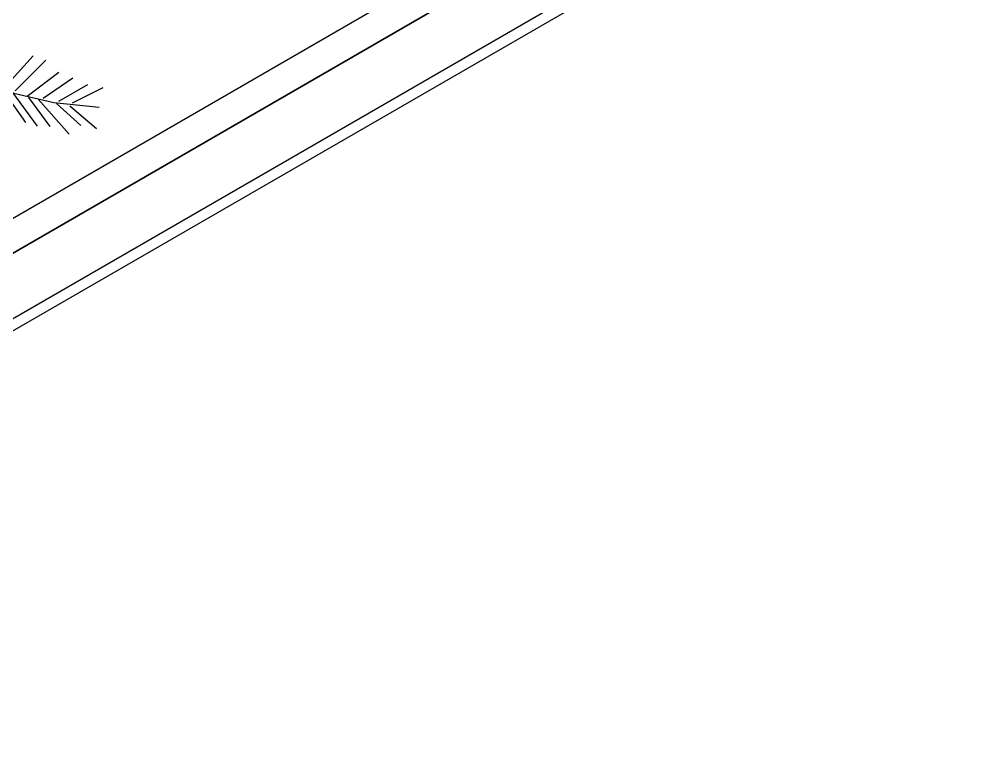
# Model space of a CAD drawing. Header units: millimetres. Extents: x 1993 to 4093, y 1262 to 2017.
# Drawn here: x 3826.28 to 3834.83, y 1505.77 to 1512.16 of the extents above; entities that cross this region are included whole.
import ezdxf

# ---------------------------------------------------------------- set-up
doc = ezdxf.new("R2010")
doc.units = ezdxf.units.MM
doc.layers.add('LOW HEIGHT STORAGE WITH PLANTER BOX', color=251, linetype='Continuous', lineweight=25)
doc.layers.add('WORKSTATION - Y SHAPED', color=251, linetype='Continuous', lineweight=25)

# ---------------------------------------------------------------- blocks, each defined once
blk = doc.blocks.new('WORKSTAION HEXA 4FT')
at = {"layer": 'WORKSTATION - Y SHAPED'}
blk.add_line((-10.8564, 33), (-31.9808, 33), dxfattribs=at)
blk = doc.blocks.new('LHS 4FT')
at = {"layer": 'LOW HEIGHT STORAGE WITH PLANTER BOX', "ltscale": 0.7}
for p, q in [((-9, -24.0001), (-9, 24.0002)), ((-8.4001, 23.9999), (-8.4, -24.0001))]:
    blk.add_line(p, q, dxfattribs=at)
at = {"layer": 'LOW HEIGHT STORAGE WITH PLANTER BOX', "ltscale": 0.1}
for p, q in [((-8.4, -23.4002), (-8.4003, 23.3999)), ((-8.1333, -23.1335), (-8.1333, 23.1333))]:
    blk.add_line(p, q, dxfattribs=at)
at = {"layer": 'LOW HEIGHT STORAGE WITH PLANTER BOX'}
for p, q in [((-7.0765, 15.7722), (-7.4505, 15.7389)), ((-7.1107, 15.7647), (-7.4215, 15.4317)), ((-7.0967, 15.7753), (-6.9709, 15.3828)), ((-7.1612, 15.7066), (-7.5324, 15.6645)), ((-7.1616, 15.6776), (-7.0616, 15.3057)), ((-7.2725, 15.6036), (-7.5885, 15.5696)), ((-7.255, 15.6092), (-7.2098, 15.2582)), ((-7.3283, 15.5376), (-7.7347, 15.4554)), ((-7.3432, 15.4943), (-7.3179, 15.1754)), ((-7.4426, 15.4144), (-7.7217, 15.3249)), ((-7.4215, 15.4317), (-7.6605, 15.1041)), ((-7.4342, 15.3882), (-7.4348, 15.0899)), ((-7.519, 15.3226), (-7.8127, 15.2188)), ((-7.5078, 15.2877), (-7.5258, 14.9838))]:
    blk.add_line(p, q, dxfattribs=at)

msp = doc.modelspace()

# ---------------------------------------------------------------- block references
at = {"layer": 'LOW HEIGHT STORAGE WITH PLANTER BOX', "rotation": 120}
msp.add_blockref('LHS 4FT', (3836.2449, 1525.5672), dxfattribs=at)
at = {"layer": 'WORKSTATION - Y SHAPED', "xscale": -1, "rotation": 30.00000000001532}
msp.add_blockref('WORKSTAION HEXA 4FT', (3829.5008, 1473.2867), dxfattribs=at)

doc.saveas('drawing.dxf')
